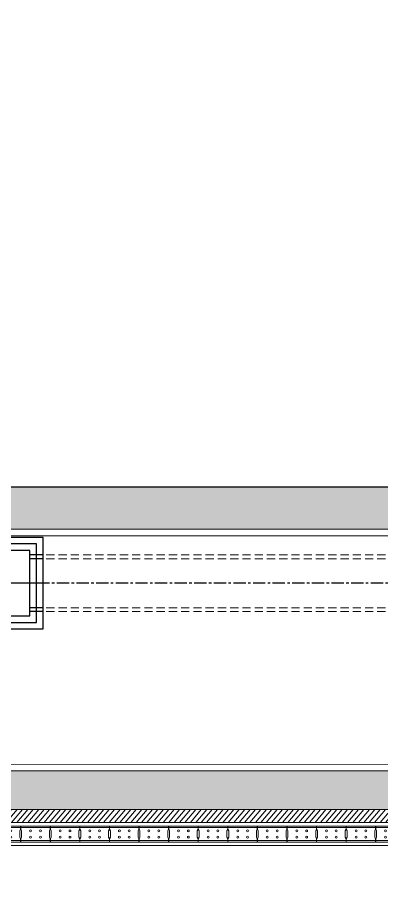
# Model space of a CAD drawing. Header units: millimetres. Extents: x -157642 to 241542, y -22875 to 31024.
# Drawn here: x 45564 to 56708, y 4450 to 30990 of the extents above; entities that cross this region are included whole.
import ezdxf

# ---------------------------------------------------------------- set-up
doc = ezdxf.new("R2010")
doc.units = ezdxf.units.MM
doc.header["$LTSCALE"] = 100
doc.header["$MEASUREMENT"] = 0
for name, pattern in [('CENTERX2', [4, 2.5, -0.5, 0.5, -0.5]), ('DASHED2', [0.375, 0.25, -0.125]), ('DASHEDX2', [1.5, 1, -0.5])]:
    doc.linetypes.add(name, pattern=pattern)
for name, color, linetype in [('00-Mepduong', 3, 'Continuous'), ('8', 8, 'Continuous'), ('L1-DRAINAGE-TRANS_PIPE', 230, 'CENTERX2')]:
    doc.layers.add(name, color=color, linetype=linetype)
for name, color, linetype, lineweight in [('2.Crash Barrier', 4, 'Continuous', 15), ('3.Curb', 6, 'Continuous', 15), ('ARC_HATCH', 8, 'Continuous', 0), ('L1-DRAINAGE-LONG_DITCH', 35, 'Continuous', 9), ('pipe', 23, 'DASHED2', 0), ('TAN CANG-profile- REVISE1$0$8', 17, 'Continuous', 0), ('trench cover', 74, 'Continuous', 0)]:
    doc.layers.add(name, color=color, linetype=linetype, lineweight=lineweight)
doc.layers.add('4', color=4, linetype='DASHEDX2', transparency=0.1)

# ---------------------------------------------------------------- blocks, each defined once
blk = doc.blocks.new('tcv')
at = {"layer": 'trench cover'}
blk.add_lwpolyline([(-0.875, 0.245), (-0.875, 0.15), (-0.85, 0.1), (-0.85, -0.1), (-0.875, -0.15), (-0.875, -0.245), (0.025, -0.245), (0.025, -0.15), (0, -0.1), (0, 0.1), (0.025, 0.15), (0.025, 0.245)], close=True, dxfattribs=at)
for centre in [(-0.575, 0.1), (-0.275, 0.1), (-0.575, -0.1), (-0.275, -0.1)]:
    blk.add_circle(centre, 0.03, dxfattribs=at)
blk = doc.blocks.new('*U14')
at = {"layer": 'trench cover', "rotation": 10.83497857553366}
blk.add_blockref('tcv', (0.417, 0.08), dxfattribs=at)
blk = doc.blocks.new('ap.trench')
at = {"layer": 'L1-DRAINAGE-LONG_DITCH', "ltscale": 0.011, "flags": 128}
for points in [[(-139.4, 5.65), (-139.4, 6.35), (-0.751, 6.35)], [(-0.751, 6.35), (-0.751, 5.65), (-139.4, 5.65)]]:
    blk.add_lwpolyline(points, dxfattribs=at)
at = {"layer": 'L1-DRAINAGE-LONG_DITCH'}
blk.add_lwpolyline([(-0.901, 5.8), (-139.25, 5.8), (-139.25, 6.2), (-0.901, 6.2)], dxfattribs=at)
at = {"layer": 'trench cover', "xscale": -0.9999999999999999, "rotation": 190.8349785220519}
for p in [(-24.836, 6), (-23.931, 6), (-23.026, 6), (-22.121, 6), (-21.216, 6), (-20.311, 6), (-19.406, 6), (-18.501, 6), (-17.596, 6), (-16.691, 6), (-15.786, 6), (-14.881, 6), (-13.976, 6), (-13.071, 6)]:
    blk.add_blockref('*U14', p, dxfattribs=at)
blk = doc.blocks.new('d1500')
at = {"layer": '4', "ltscale": 3}
for points in [[(-0.8, -2.6), (1.4, -2.6), (1.4, 0.2), (-0.8, 0.2)], [(-0.6, -2.4), (1.2, -2.4), (1.2, 0), (-0.6, 0)]]:
    blk.add_lwpolyline(points, close=True, dxfattribs=at)
at = {"layer": '8', "ltscale": 1.5}
for p, q in [((1.4, -0.33), (1, -0.33)), ((1.4, -0.45), (1, -0.45)), ((1.4, -1.95), (1, -1.95)), ((1.4, -2.07), (1, -2.07))]:
    blk.add_line(p, q, dxfattribs=at)
at = {"layer": '8', "ltscale": 3}
blk.add_line((1.4, -1.2), (-0.8, -1.2), dxfattribs=at)
at = {"layer": '8', "ltscale": 1.5}
blk.add_lwpolyline([(-0.4, -2.2), (1, -2.2), (1, -0.2), (-0.4, -0.2)], close=True, dxfattribs=at)

msp = doc.modelspace()

# ---------------------------------------------------------------- hatches: boundary and pattern name
at = {"layer": 'ARC_HATCH'}
h = msp.add_hatch(dxfattribs=at)
h.set_pattern_fill('ANGLE', color=256, scale=100, angle=33.965, style=0)
h.set_pattern_definition([(44.8, (-68750, -5000), (-492.187, 495.6352), [508, -190.5]), (134.8, (-68750, -5000), (-495.6352, -492.187), [508, -190.5])])
edge = h.paths.add_edge_path()
edge.add_line((143596, 16625), (-30340, 16625))
edge.add_arc((-25880, 23625), 8300, 237.4981, 270)
edge.add_line((-25880, 15325), (138719, 15325))
edge.add_arc((138719, 25125), 9800, 270, 299.8482)
at = {"layer": 'ARC_HATCH', "ltscale": 0.8}
h = msp.add_hatch(dxfattribs=at)
h.set_pattern_fill('ANSI31', color=256, scale=40, angle=-5.835)
h.set_pattern_definition([(50, (-68750, -5000), (-97.28764, 81.63403), [])])
h.paths.add_polyline_path([(69800, 4450), (69400, 4450), (69400, 6350), (13900, 6350), (13900, 6750), (69800, 6750)])
at = {"layer": 'TAN CANG-profile- REVISE1$0$8'}
h = msp.add_hatch(dxfattribs=at)
h.set_pattern_fill('GRASS', color=256, scale=30, angle=-10.835)
h.set_pattern_definition([(90, (-68750, -5000), (-538.8154, 538.8154), [142.875, -934.7557]), (45, (-68750, -5000), (-538.8154, 538.8154), [142.875, -619.125]), (135, (-68750, -5000), (-538.8154, -538.8154), [142.875, -619.125])])
edge = h.paths.add_edge_path()
edge.add_line((68500, 7932), (15200, 7930))
edge.add_arc((15200, 6830), 1100, 90.0022, 180)
edge.add_line((14100, 6830), (14100, 6750))
edge.add_line((14100, 6750), (69600, 6750))
edge.add_line((69600, 6750), (69600, 6832))
edge.add_arc((68500, 6832), 1100, 0, 90.0022)

# ---------------------------------------------------------------- linework, layer by layer
at = {"layer": '00-Mepduong'}
msp.add_line((-30340, 16625), (143596, 16625), dxfattribs=at)
at = {"layer": '2.Crash Barrier', "ltscale": 0.8, "flags": 128}
msp.add_lwpolyline([(69800, 4450), (69400, 4450), (69400, 6350), (13900, 6350), (13900, 6750), (69800, 6750)], close=True, dxfattribs=at)
at = {"layer": '3.Curb', "flags": 128}
for points in [[(-34403, 30366), (-34380, 23596, 0.413215), (-25880, 15125), (138719, 15125, 0.414214), (148719, 25125), (148719, 30990)], [(-34203, 30366), (-34180, 23597, 0.413215), (-25880, 15325), (138719, 15325, 0.414214), (148519, 25125), (148519, 30990)], [(13900, 6750), (13900, 6830, -0.414202), (15200, 8130), (68500, 8132, -0.414222), (69800, 6832), (69800, 6750)], [(14100, 6750), (14100, 6830, -0.414202), (15200, 7930), (68500, 7932, -0.414225), (69600, 6832), (69600, 6750)]]:
    msp.add_lwpolyline(points, format="xyb", dxfattribs=at)
at = {"layer": 'L1-DRAINAGE-TRANS_PIPE', "ltscale": 1.5}
msp.add_lwpolyline([(75949, 13675), (45949, 13675)], dxfattribs=at)
at = {"layer": 'pipe', "ltscale": 10}
for points in [[(75949, 14545), (45949, 14545)], [(75949, 14425), (45949, 14425)], [(75949, 12925), (45949, 12925)], [(75949, 12805), (45949, 12805)]]:
    msp.add_lwpolyline(points, dxfattribs=at)

# ---------------------------------------------------------------- block references
at = {"xscale": 999.9999999999995, "yscale": 999.9999999999995, "zscale": 999.9999999999995, "rotation": 1.903093957980094e-07}
msp.add_blockref('d1500', (44949, 14875), dxfattribs=at)
at = {"layer": 'L1-DRAINAGE-LONG_DITCH', "xscale": 1000, "yscale": 1000, "zscale": 1000, "rotation": 359.9999999884819}
msp.add_blockref('ap.trench', (70051, 0), dxfattribs=at)

doc.saveas('drawing.dxf')
